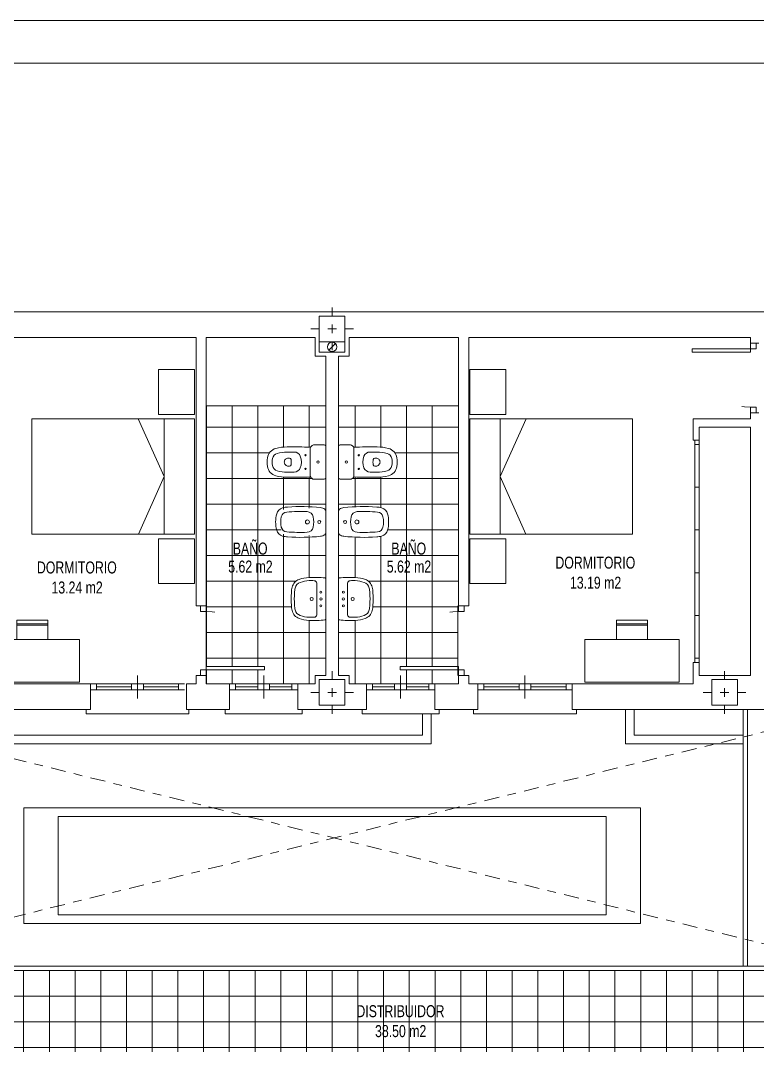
# Model space of a CAD drawing. Header units: millimetres. Extents: x 1426 to 1585, y -58 to 4.
# Drawn here: x 1501.61 to 1510.22, y -40.01 to -28.03 of the extents above; entities that cross this region are included whole.
import ezdxf
from ezdxf.enums import TextEntityAlignment as Align

# ---------------------------------------------------------------- set-up
doc = ezdxf.new("R2010")
doc.units = ezdxf.units.MM
doc.header["$LTSCALE"] = 0.35
doc.linetypes.add('DASHDOT', pattern=[1, 0.5, -0.25, 0, -0.25])
doc.linetypes.add('PUNTOS', pattern=[6.35, 0, -6.35])
for name, color, linetype, lineweight in [('BAJANTES', 9, 'Continuous', 0), ('BARRIDO_PUERTA', 251, 'PUNTOS', 0), ('CARPINTERIA', 4, 'Continuous', 0), ('ESCALERAS', 7, 'Continuous', 0), ('FORMATO', 7, 'Continuous', 0), ('GRAFISMOS', 8, 'DASHDOT', 0), ('MOBILIARIO', 7, 'Continuous', 0), ('MUEBLES', 7, 'Continuous', 0), ('MUROS', 1, 'Continuous', 0), ('PILARES', 7, 'Continuous', 0), ('SANITARIOS', 7, 'Continuous', 0), ('SOLERIA', 251, 'Continuous', 0), ('SUPERFICIES', 2, 'Continuous', 0), ('TEXTOS', 3, 'Continuous', 0), ('VISTO', 251, 'Continuous', 0)]:
    doc.layers.add(name, color=color, linetype=linetype, lineweight=lineweight)
doc.styles.add('SWIS721 Lt', font='swisscl.ttf')

# ---------------------------------------------------------------- blocks, each defined once
blk = doc.blocks.new('PILAR 30x30')
at = {"layer": 'GRAFISMOS', "ltscale": 0.5}
for p, q in [((0, 0.2499999999999858), (0, -0.2499999999999858)), ((0.2499999999999716, 0), (-0.25, 0))]:
    blk.add_line(p, q, dxfattribs=at)
at = {"layer": 'PILARES'}
blk.add_lwpolyline([(0.1499999999999773, -0.1500000000000021), (0.1499999999999773, 0.149999999999995), (-0.1500000000000057, 0.149999999999995), (-0.1500000000000057, -0.1500000000000021)], close=True, dxfattribs=at)
blk = doc.blocks.new('A$C70ED1BAF')
at = {"layer": 'MUEBLES'}
for p, q in [((6.757653636668692e-07, 2.504010243155619), (0.4203018946498105, 2.504010243155619)), ((6.757653636668692e-07, 1.978633719550032), (6.757653636668692e-07, 2.504010243155619)), ((0.4203018946498105, 2.504010243155619), (0.4203018946498105, 2.451472590795049)), ((0.4203018946498105, 2.031171371910602), (0.4203018946498105, 2.451472590795049)), ((0.05253832812593373, 1.978633719550032), (6.757653636668692e-07, 1.978633719550032)), ((0.05253832812593373, 1.926096067189462), (6.757653636668692e-07, 1.926096067189462)), ((6.757653636668692e-07, 0.5760960671894679), (6.757653636668692e-07, 1.926096067189462)), ((0.4203018946498105, 1.978633719550032), (0.05253832812593373, 1.978633719550032)), ((0.05253832812593373, 1.926096067189462), (1.900000675765341, 1.926096067189462)), ((0.3515605242454285, 1.251096067189465), (0.6507561629969132, 1.926096067189462)), ((0.3515605242454285, 1.926096067189462), (0.3515605242454285, 0.5760960671894679)), ((0.4203018946498105, 2.031171371910602), (0.4203018946498105, 1.978633719550032)), ((1.900000675765341, 1.926096067189462), (1.900000675765341, 0.5760960671894679)), ((0.6560701479028239, 0.5760960671894679), (0.3515605242454285, 1.251096067189465)), ((0.05253832812593373, 0.5760960671894679), (6.757653636668692e-07, 0.5760960671894679)), ((0.05253832812593373, 0.5253766928542234), (6.757653636668692e-07, 0.5253766928542234)), ((6.757653636668692e-07, 1.692486364390788e-07), (6.757653636668692e-07, 0.5253766928542234)), ((1.900000675765341, 0.5760960671894679), (0.05253832812593373, 0.5760960671894679)), ((0.05253832812593373, 0.5253766928542234), (0.4203018946498105, 0.5253766928542234)), ((0.4203018946498105, 0.5253766928542234), (0.4203018946498105, 0.4728390404936533)), ((0.4203018946498105, 0.0525378216092065), (0.4203018946498105, 0.4728390404936533)), ((0.4203018946498105, 1.692486364390788e-07), (6.757653636668692e-07, 1.692486364390788e-07)), ((0.4203018946498105, 0.0525378216092065), (0.4203018946498105, 1.692486364390788e-07))]:
    blk.add_line(p, q, dxfattribs=at)
blk = doc.blocks.new('S BIDE1')
at = {"layer": 'SANITARIOS'}
blk.add_line((-0.125, 0), (0.125, 0), dxfattribs=at)
for centre, radius in [((0, -0.07600000000002183), 0.01749999999999989), ((0, -0.2139999999999986), 0.023)]:
    blk.add_circle(centre, radius, dxfattribs=at)
for centre, radius, start, end in [((2.062090740740814, -0.2925000000000182), 2.242090740740759, 174.0757185059833, 183.911726698226), ((-0.06855944709366213, -0.07140608636109391), 0.1, 143.7352265490378, 174.0757185059833), ((-0.125, -0.03000000000000114), 0.03, 90, 143.7358569639486), ((0.125, -0.03000000000000114), 0.03, 36.26414303605139, 90), ((0.06855944709377582, -0.07140608636109391), 0.1, 5.92428149401661, 36.26477345096219), ((-2.0620907407407, -0.2925000000000164), 2.242090740740759, 356.0882733017739, 5.92428149401661), ((2.062090740740814, -0.2925000000000182), 2.184090740740759, 178.0218854667644, 184.2815399400637), ((-0.04574316075377283, -0.2196989259121835), 0.075, 101.7301725857586, 178.0218854667645), ((0, -0.4400000000000261), 0.3, 78.26982741424062, 101.7301725857586), ((0.04574316075388651, -0.2196989259121835), 0.075, 1.978114533235497, 78.26982741424062), ((-2.0620907407407, -0.2925000000000164), 2.184090740740759, 355.7184600599363, 1.978114533235599), ((0.1045710096436778, -0.4263528194175308), 0.28, 183.911726698226, 195.9492201298656), ((-0.04610007817075257, -0.4503326048148608), 0.07, 184.2815399400631, 258.4375950424045), ((0.04610007817086625, -0.4503326048148608), 0.07, 281.5624049575956, 355.7184600599368), ((-0.1045710096435641, -0.4263528194175308), 0.28, 344.0507798701342, 356.0882733017739), ((-0.0684999999999718, -0.475814174240611), 0.1, 195.9492201298656, 254.7244428137588), ((0, -0.2250000000000227), 0.36, 254.7244428137588, 285.2755571862412), ((0, -0.2250000000000227), 0.3, 258.4375950424045, 281.5624049575956), ((0.06850000000008549, -0.475814174240611), 0.1, 285.2755571862412, 344.0507798701342)]:
    blk.add_arc(centre, radius, start, end, dxfattribs=at)
blk = doc.blocks.new('S LAVABO1')
at = {"layer": 'SANITARIOS'}
for p, q in [((0.2960817150196817, 0), (-0.2960817150196817, 0)), ((-0.2065305105095376, -0.1299999999999955), (0.206530511432959, -0.1299999999999955))]:
    blk.add_line(p, q, dxfattribs=at)
for centre, radius in [((-0.1000000000000227, -0.07000000000005002), 0.015), ((0, -0.07000000000005002), 0.0175), ((0.1000000000000227, -0.07000000000005002), 0.015), ((0, -0.2050000000000409), 0.023)]:
    blk.add_circle(centre, radius, dxfattribs=at)
for centre, radius, start, end in [((-0.2960817150196817, -0.009999999999990905), 0.01, 90, 173.6261614113595), ((0.2960817150196817, -0.009999999999990905), 0.01, 6.373838588640401, 90), ((1.184708166736641, -0.1754125934993453), 1.5, 173.6261614113596, 182.6930360595679), ((-0.2269999999999754, -0.1710000000000491), 0.04, 95.59371676879408, 179.6994568863144), ((-0.2065305105095376, -0.3799999999999955), 0.25, 90.00000021162609, 95.59371676879408), ((0.2065305105095376, -0.3799999999999955), 0.25, 84.4062832312059, 89.99999978837394), ((0.2269999999999754, -0.1710000000000491), 0.04, 0.3005431136856259, 84.4062832312059), ((-1.184708166736641, -0.1754125934993453), 1.5, 357.3069639404321, 6.3738385886403), ((0.18581257366111, -0.2223976351006058), 0.5, 182.6930360595679, 199.340620271271), ((1.186135394913322, -0.2209411878851597), 1.454, 178.0233761962638, 180.8979986071595), ((0.18581257366111, -0.2223976351006058), 0.454, 182.6930360595679, 199.340620271271), ((-0.18581257366111, -0.2223976351006058), 0.454, 340.659379728729, 357.3069639404321), ((-1.186135394913322, -0.2209411878851597), 1.454, 359.1020013928405, 1.97662380373624), ((-0.18581257366111, -0.2223976351006058), 0.5, 340.659379728729, 357.3069639404321), ((-0.1349999999999909, -0.3350000000000364), 0.16, 199.34062003409, 257.4428701847792), ((-0.1349999999999909, -0.3350000000000364), 0.114, 199.34062003409, 257.4428701847792), ((-0.06107958876236808, -0.003132898885041868), 0.454, 257.4428701847792, 266.4982176842357), ((0.06107958876236808, -0.003132898885041868), 0.454, 273.5017823157644, 282.5571298152208), ((0.1349999999999909, -0.3350000000000364), 0.114, 282.5571298152208, 340.6593799659099), ((0.1349999999999909, -0.3350000000000364), 0.16, 282.5571298152208, 340.6593799659099), ((-0.06107958876236808, -0.003132898885041868), 0.5, 257.4428701847792, 266.4982176842357), ((0, 0.9950000000000045), 1.5, 266.4982176842357, 273.5017823157644), ((0, 0.9950000000000045), 1.454, 266.4982176842357, 273.5017823157644), ((0.06107958876236808, -0.003132898885041868), 0.5, 273.5017823157644, 282.5571298152208)]:
    blk.add_arc(centre, radius, start, end, dxfattribs=at)
blk = doc.blocks.new('S INODORO1')
at = {"layer": 'SANITARIOS'}
for p, q in [((0.1882334308126161, 0), (-0.1882334308126303, 0)), ((-0.1999999999999886, -0.01822664579822231), (-0.1999999999999886, -0.1409999999999627)), ((0.1999999999999886, -0.01822664579822231), (0.1999999999999886, -0.1409999999999627)), ((-0.1918808964199457, -0.156575817573966), (-0.1880054885781419, -0.1619811544979335)), ((-0.163999997858383, -0.17999999999995), (0.1639999999999873, -0.17999999999995)), ((0.1918808985615499, -0.156575817573966), (0.1880054907197461, -0.1619811544979335)), ((-0.04699999999999704, -0.4369999973025642), (-0.04699999999999704, -0.4242945784064887)), ((0.04699999999999704, -0.4369999973025642), (0.04699999999999704, -0.4242945784064887))]:
    blk.add_line(p, q, dxfattribs=at)
blk.add_lwpolyline([(0.1177193807845924, -0.3673107612016917, 0.3145851973718788), (0.0683515056235251, -0.2970423673297677)], format="xyb", dxfattribs=at)
for centre, radius in [((0, -0.09000000000003183), 0.0135), ((0, -0.09000000000003183), 0.0135), ((-0.0800000000000125, -0.23599999999999), 0.0075), ((0.0800000000000125, -0.23599999999999), 0.0075)]:
    blk.add_circle(centre, radius, dxfattribs=at)
for centre, radius, start, end in [((0.1800000000000068, -0.01822664579822231), 0.02, 0, 65.69011829601511), ((-0.1800000000000068, -0.01822664579822231), 0.02, 114.3098817039974, 180), ((-0.1810000000000116, -0.1409999999999627), 0.019, 180, 235.0627641955378), ((-0.1639999999999873, -0.1549999999999727), 0.025, 196.2152195323952, 246.6223783547732), ((5.322258117191922, -0.382957534321692), 5.5, 177.8638331676418, 180.7094562231261), ((-0.163999997858383, -0.1549999999999727), 0.025, 246.6223783547732, 270.000004908241), ((0.1639999999999873, -0.1549999999999727), 0.025, 269.999995091759, 293.3776216452268), ((0.1640000021415915, -0.1549999999999727), 0.025, 293.3776216452268, 343.7847804676048), ((-5.322258117191922, -0.3829575343216884), 5.5, 359.2905437768738, 2.136166832358183), ((0.1810000021416158, -0.1409999999999627), 0.019, 304.9372358044623, 0), ((-0.04271969101469608, -0.3675264795811017), 0.075, 109.9839884045838, 179.8352030700626), ((0, -0.4850000000000136), 0.2, 70.01601159542828, 109.9839884045838), ((0.3726375855731305, -0.4442485856892517), 0.55, 180.7094562231261, 194.5394939202496), ((5.322258117191922, -0.382957534321692), 5.44, 179.8352030700626, 180.7094562231265), ((0.3726375855731305, -0.4442485856892517), 0.49, 180.7094562231265, 194.5394939202496), ((-0.02700000000001523, -0.4242945784064887), 0.02, 99.71514937207024, 180), ((0, -0.4370000000000118), 0.047, 179.999996711712, 270), ((0, -0.5819999999999936), 0.18, 80.2848506279215, 99.71514937207024), ((0, -0.4370000000000118), 0.047, 270, 3.288288058078042e-06), ((0.02700000000001523, -0.4242945784064887), 0.02, 1.017777498068325e-13, 80.28485062792974), ((-0.3726375855731305, -0.4442485856892517), 0.49, 345.4605060797502, 359.2905437768735), ((-5.322258117191922, -0.3829575343216884), 5.44, 359.2905437768735, 0.1647969299373794), ((-0.3726375855731305, -0.4442485856892517), 0.55, 345.4605021030711, 359.2905437768738), ((-0.03003993384598402, -0.5486842853060807), 0.134, 194.5394815747347, 261.1838169393084), ((-0.03003993384598402, -0.5486842853060807), 0.074, 194.5394815747347, 261.1838169393084), ((0.03003993384598402, -0.5486842853060807), 0.074, 278.8161830606915, 345.4605184252652), ((0.03003993384598402, -0.5486842853060807), 0.134, 278.8161830606915, 345.4605021030711), ((0, -0.3550000000000182), 0.33, 261.1838164021437, 278.816183965098), ((0, -0.3550000000000182), 0.27, 261.1838164021437, 278.8161839650988)]:
    blk.add_arc(centre, radius, start, end, dxfattribs=at)
blk = doc.blocks.new('mes')
at = {"layer": 'MUEBLES'}
for p, q in [((-0.1800000000000637, 0.5200000000000387), (-0.1800000000000637, 0.7460000000001514)), ((-0.1800000000000637, 0.7460000000001514), (0.1800000000000637, 0.7460000000001514)), ((0.1800000000000637, 0.7460000000001514), (0.1800000000000637, 0.5200000000000387)), ((-0.1800000000000637, 0.6880000000001587), (-0.1800000000000637, 0.7019999999998277)), ((-0.1800000000000637, 0.7019999999998277), (0.1800000000000637, 0.7019999999998277)), ((0.1800000000000637, 0.6880000000001587), (-0.1800000000000637, 0.6880000000001587)), ((-0.5500000000000114, 0.5199999999999818), (0.5500000000000114, 0.5199999999999818)), ((-0.5500000000000114, 0.01999999999998181), (-0.5500000000000114, 0.5199999999999818)), ((0.5500000000000114, 0.5199999999999818), (0.5500000000000114, 0.01999999999998181)), ((0.5500000000000114, 0.01999999999998181), (-0.5500000000000114, 0.01999999999998181)), ((-0.5500000000000114, 0.01999999999998181), (0.5500000000000114, 0.01999999999998181))]:
    blk.add_line(p, q, dxfattribs=at)
blk = doc.blocks.new('bajante')
at = {"layer": 'BAJANTES'}
blk.add_line((-0.03889087296533944, -0.03889087296518312), (0.03889087296511207, 0.03889087296535365), dxfattribs=at)
blk.add_circle((0, 0), 0.055, dxfattribs=at)
blk = doc.blocks.new('C P072')
at = {"layer": 'BARRIDO_PUERTA'}
blk.add_arc((0.06790447680714351, -0.0008679941265654634), 0.722096044878664, 0.06887229536583446, 86.65797362140653, dxfattribs=at)
at = {"layer": 'CARPINTERIA'}
for p, q in [((0.07000000000016371, 0.7200000000002547), (0.1100000000005821, 0.7200000000002547)), ((0.07000000000016371, 0), (0.07000000000016371, 0.7200000000002547)), ((0.1100000000005821, 0.7200000000002547), (0.1100000000005821, 0)), ((0, 0), (0.07000000000016371, 0)), ((0.1100000000005821, 0), (0.07000000000016371, 0)), ((0.07000000000016371, 0), (0.07000000000016371, -0.07000000000016371)), ((0.7900000000004184, 0), (0.7900000000004184, -0.07000000000016371)), ((0.8600000000005821, -9.094947017729282e-13), (0.7900000000004184, 0)), ((0.07000000000016371, -0.07000000000016371), (0, -0.07000000000016371)), ((0.7900000000004184, -0.07000000000016371), (0.8600000000005821, -0.07000000000061846))]:
    blk.add_line(p, q, dxfattribs=at)
blk = doc.blocks.new('ARMARIO 5H')
at = {"layer": 'CARPINTERIA'}
for p, q in [((0, 0.04999999999999716), (2.599999999999909, 0.04999999999999716)), ((0, 0), (2.599999999999909, 0)), ((0.04999999999995453, 0.04999999999999716), (0.04999999999995453, 0)), ((0.5499999999999545, 0.04999999999999716), (0.5499999999999545, 0)), ((1.049999999999955, 0.04999999999999716), (1.049999999999955, 0)), ((1.549999999999955, 0.04999999999999716), (1.549999999999955, 0)), ((2.049999999999955, 0.04999999999999716), (2.049999999999955, 0)), ((2.549999999999955, 0.04999999999999716), (2.549999999999955, 0))]:
    blk.add_line(p, q, dxfattribs=at)
blk = doc.blocks.new('C VA080')
at = {"layer": 'CARPINTERIA'}
for p, q in [((0.4000000000005457, 0), (0, 0)), ((0.07000000000061846, 0), (0.07000000000061846, -0.07000000000016371)), ((0.3300000000008367, 0), (0.3300000000008367, -0.07000000000016371)), ((0.4000000000000909, -0.1700000000000728), (0.4000000000000909, 0.09999999999854481)), ((0.8000000000001819, 4.547473508864641e-13), (0.4000000000000909, 0)), ((0.4700000000007094, 0), (0.4700000000007094, -0.07000000000016371)), ((0.7300000000004729, 4.547473508864641e-13), (0.7300000000004729, -0.06999999999970896)), ((0.4000000000005457, -0.07000000000016371), (0, -0.07000000000016371)), ((0.3300000000008367, -0.03500000000030923), (0.07000000000061846, -0.03500000000030923)), ((0.8000000000001819, -0.06999999999970896), (0.4000000000000909, -0.07000000000016371)), ((0.7300000000004729, -0.03499999999985448), (0.4700000000007094, -0.03500000000030923)), ((-0.0499999999992724, -0.3500000000003638), (-0.0499999999992724, -0.3000000000001819)), ((0.8500000000003638, -0.3499999999999091), (-0.0499999999992724, -0.3500000000003638)), ((0.8500000000003638, -0.2999999999997272), (0.8500000000003638, -0.3499999999999091))]:
    blk.add_line(p, q, dxfattribs=at)
blk = doc.blocks.new('A$C26967853')
at = {"layer": 'CARPINTERIA'}
for p, q in [((1.200000179804874, 0.4499997227594577), (1.798055109247798e-07, 0.4499997227599408)), ((1.798055109247798e-07, 0.4499997227599408), (1.798055109247798e-07, 0.3999997227597589)), ((1.200000179804874, 0.3999997227592758), (1.200000179804874, 0.4499997227594577)), ((0.6000001798051926, 0.2699997227596356), (0.6000001798051926, -2.772389819938326e-07)), ((0.6000001798056473, 0.1699997227597265), (0.05000017980478333, 0.1699997227597407)), ((0.1200001798054018, 0.09999972275957703), (0.1200001798054018, 0.1699997227597407)), ((0.5300001798059384, 0.134999722759872), (0.1200001798054018, 0.1349997227598863)), ((0.5300001798059384, 0.09999972275956281), (0.5300001798059384, 0.1699997227597265)), ((1.150000179804692, 0.1699997227592576), (0.6000001798051926, 0.1699997227597265)), ((0.6700001798058111, 0.09999972275956281), (0.6700001798058111, 0.1699997227597265)), ((1.0795937310304, 0.1349997227594031), (0.6700001798058111, 0.134999722759872)), ((1.0795937310304, 0.09999972275909386), (1.0795937310304, 0.1699997227592576)), ((0.6000001798056473, 0.09999972275956281), (0.05000017980478333, 0.09999972275957703)), ((1.150000179804692, 0.09999972275909386), (0.6000001798051926, 0.09999972275956281))]:
    blk.add_line(p, q, dxfattribs=at)

msp = doc.modelspace()

# ---------------------------------------------------------------- hatches: boundary and pattern name
at = {"layer": 'SOLERIA'}
h = msp.add_hatch(dxfattribs=at)
h.set_pattern_fill('ANSI37', color=256, scale=2.4, angle=45, style=0)
h.set_pattern_definition([(90, (1503.781627158006, -35.78549588361903), (-0.3, 5.551115123125783e-17), []), (180, (1503.781627158006, -35.78549588361903), (-5.551115123125783e-17, -0.3), [])])
edge = h.paths.add_edge_path()
edge.add_line((1503.781627158006, -35.61930017292537), (1503.781627158006, -35.78549588361901))
edge.add_line((1503.781627158006, -35.78549588361903), (1505.051627080654, -35.78549588361643))
edge.add_line((1505.051627080654, -35.78549588361643), (1505.051627080654, -35.68549588361937))
edge.add_line((1505.051627080654, -35.68549588361936), (1505.176627235355, -35.68549588361937))
edge.add_line((1505.176627235355, -35.68549588361936), (1505.176627235355, -35.02910957733278))
edge.add_arc((1505.168627235355, -35.02910957733278), 0.008000000000000115, -83.62616141135248, 0, ccw=False)
edge.add_arc((1505.036297160555, -33.84447767192771), 1.200000000000017, 267.30696394042724, 276.37383858864746, ccw=False)
edge.add_arc((1504.998709127274, -34.64359414638813), 0.4000000000000057, 250.6593797287363, 267.30696394042724, ccw=False)
edge.add_arc((1504.908627235355, -34.90024420531703), 0.1280000000000018, 192.5571298152222, 250.6593799659027, ccw=False)
edge.add_arc((1505.174120916246, -34.84110787632694), 0.4000000000000057, 183.5017823157641, 192.5571298152222, ccw=False)
edge.add_arc((1505.972627235355, -34.79224420531703), 1.200000000000017, 176.4982176842359, 183.5017823157641, ccw=False)
edge.add_arc((1505.174120916246, -34.74338053430714), 0.4000000000000057, 167.4428701847778, 176.4982176842359, ccw=False)
edge.add_arc((1504.908627235355, -34.68424420531704), 0.1280000000000018, 109.3406200340973, 167.4428701847778, ccw=False)
edge.add_arc((1504.998709127274, -34.94089426424592), 0.4000000000000057, 92.69303605957282, 109.3406202712637, ccw=False)
edge.add_arc((1505.036297160555, -35.74001073870637), 1.200000000000017, 83.62616141135248, 92.69303605957282, ccw=False)
edge.add_arc((1505.168627235355, -34.55537883330128), 0.008000000000000115, 0, 83.62616141135248, ccw=False)
edge.add_line((1505.176627235355, -34.55537883330128), (1505.176627235355, -34.01724420531705))
edge.add_arc((1505.146627235355, -34.01724420531705), 0.03, -53.73585696395139, 0, ccw=False)
edge.add_arc((1505.105221148993, -33.96080365241082), 0.1, 275.92428149401394, 306.264773450959, ccw=False)
edge.add_arc((1504.884127235355, -31.83015346457635), 2.242090740740759, 266.08827330177803, 275.92428149401394, ccw=False)
edge.add_arc((1504.750274415937, -33.78767319567348), 0.28, 254.0507798701359, 266.08827330177803, ccw=False)
edge.add_arc((1504.700813061114, -33.96074420531713), 0.1, 195.2755571862416, 254.0507798701359, ccw=False)
edge.add_arc((1504.951627235354, -33.89224420531705), 0.36, 164.7244428137584, 195.2755571862416, ccw=False)
edge.add_arc((1504.700813061114, -33.82374420531708), 0.1, 105.94922012986399, 164.7244428137584, ccw=False)
edge.add_arc((1504.750274415937, -33.99681521496073), 0.28, 93.91172669822203, 105.94922012986399, ccw=False)
edge.add_arc((1504.884127235355, -35.95433494605786), 2.242090740740759, 84.07571850598612, 93.91172669822203, ccw=False)
edge.add_arc((1505.105221148993, -33.82368475822339), 0.1, 53.73522654904099, 84.07571850598612, ccw=False)
edge.add_arc((1505.146627235355, -33.76724420531705), 0.03, 0, 53.73585696395139, ccw=False)
edge.add_line((1505.176627235355, -33.76724420531705), (1505.176627235355, -33.38047763613007))
edge.add_arc((1505.158400589557, -33.37224420531707), 0.02, 270, 335.690118296013, ccw=False)
edge.add_line((1505.158400589557, -33.39224420531705), (1505.035627235355, -33.39224420531705))
edge.add_arc((1505.035627235355, -33.37324420745868), 0.019, 214.9372358044652, 270, ccw=False)
edge.add_line((1505.020051417781, -33.38412510387861), (1505.014646080857, -33.38024969603681))
edge.add_arc((1505.021627235355, -33.35624420745865), 0.025, 203.3776216452286, 253.7847804676041, ccw=False)
edge.add_arc((1504.793669701033, -27.86998608812514), 5.5, 269.2905437768699, 272.1361668323532, ccw=False)
edge.add_arc((1504.732378649665, -32.81960661974393), 0.55, 255.4605021030688, 269.2905437768699, ccw=False)
edge.add_arc((1504.627942950049, -33.22228413916304), 0.134, 188.8161830606914, 255.4605021030688, ccw=False)
edge.add_arc((1504.821627235355, -33.19224420531706), 0.33, 171.183816402143, 188.8161839650977, ccw=False)
edge.add_arc((1504.627942950049, -33.16220427147108), 0.134, 104.53948157473411, 171.1838169393086, ccw=False)
edge.add_arc((1504.732378649666, -33.56488179089019), 0.55, 90.70945622313008, 104.5394939202485, ccw=False)
edge.add_arc((1504.793669701033, -38.51450232250898), 5.5, 87.86383316764682, 90.70945622313008, ccw=False)
edge.add_arc((1505.021627235355, -33.02824420531707), 0.025, 106.21521953239599, 156.6223783547714, ccw=False)
edge.add_line((1505.014646080857, -33.00423871673892), (1505.020051417781, -33.00036330889711))
edge.add_arc((1505.035627235355, -33.01124420531705), 0.019, 90, 145.0627641955349, ccw=False)
edge.add_line((1505.035627235355, -32.99224420531707), (1505.158400589557, -32.99224420531707))
edge.add_arc((1505.158400589557, -33.01224420531705), 0.02, 24.309881703997405, 90, ccw=False)
edge.add_line((1505.176627235355, -33.00401077450403), (1505.176627235355, -32.53400093513476))
edge.add_line((1505.176627235355, -32.53400093513476), (1503.781627158005, -32.53400093513753))
edge.add_line((1503.781627158005, -32.53400093513753), (1503.781627158006, -35.58147405252925))
edge.add_line((1503.781627158005, -35.58147405252925), (1504.462497325129, -35.58147405252925))
edge.add_line((1504.462497325129, -35.58147405252925), (1504.462497325129, -35.6193001729254))
edge.add_line((1504.462497325129, -35.6193001729254), (1503.781627158005, -35.6193001729254))
h = msp.add_hatch(dxfattribs=at)
h.set_pattern_fill('ANSI37', color=256, scale=2.4, angle=45, style=0)
h.set_pattern_definition([(90, (1506.721627003305, -35.78549588361903), (0.2999999999999999, 5.551115123125783e-17), []), (7.016477563892661e-15, (1506.721627003305, -35.78549588361903), (5.551115123125781e-17, -0.3), [])])
edge = h.paths.add_edge_path()
edge.add_line((1506.721627003305, -35.61930017292537), (1506.721627003305, -35.78549588361901))
edge.add_line((1506.721627003305, -35.78549588361903), (1505.451627080656, -35.78549588361643))
edge.add_line((1505.451627080656, -35.78549588361643), (1505.451627080657, -35.68549588361937))
edge.add_line((1505.451627080657, -35.68549588361936), (1505.326626925956, -35.68549588361937))
edge.add_line((1505.326626925956, -35.68549588361936), (1505.326626925956, -35.02910957733278))
edge.add_arc((1505.334626925956, -35.02910957733278), 0.008000000000000113, 540, 623.6261614113527)
edge.add_arc((1505.466957000756, -33.84447767192771), 1.200000000000017, 263.6261614113525, 272.6930360595728)
edge.add_arc((1505.504545034037, -34.64359414638813), 0.4000000000000056, 272.6930360595728, 289.3406202712637)
edge.add_arc((1505.594626925956, -34.90024420531703), 0.1280000000000018, 289.3406200340972, 347.4428701847778)
edge.add_arc((1505.329133245064, -34.84110787632694), 0.4000000000000056, 347.4428701847778, 356.4982176842359)
edge.add_arc((1504.530626925956, -34.79224420531703), 1.200000000000017, 356.4982176842359, 363.5017823157642)
edge.add_arc((1505.329133245064, -34.74338053430714), 0.4000000000000056, 363.5017823157642, 372.5571298152223)
edge.add_arc((1505.594626925956, -34.68424420531704), 0.1280000000000018, 372.5571298152223, 430.6593799659028)
edge.add_arc((1505.504545034037, -34.94089426424592), 0.4000000000000056, 430.6593797287363, 447.3069639404273)
edge.add_arc((1505.466957000756, -35.74001073870637), 1.200000000000017, 447.3069639404273, 456.3738385886475)
edge.add_arc((1505.334626925956, -34.55537883330128), 0.008000000000000113, 456.3738385886475, 540)
edge.add_line((1505.326626925956, -34.55537883330128), (1505.326626925956, -34.01724420531705))
edge.add_arc((1505.356626925956, -34.01724420531705), 0.02999999999999999, 540, 593.7358569639515)
edge.add_arc((1505.398033012317, -33.96080365241082), 0.09999999999999998, 233.735226549041, 264.0757185059861)
edge.add_arc((1505.619126925956, -31.83015346457635), 2.242090740740759, 264.0757185059861, 273.9117266982219)
edge.add_arc((1505.752979745374, -33.78767319567348), 0.28, 273.9117266982219, 285.9492201298642)
edge.add_arc((1505.802441100197, -33.96074420531713), 0.09999999999999998, 285.9492201298642, 344.7244428137584)
edge.add_arc((1505.551626925956, -33.89224420531705), 0.3599999999999999, 344.7244428137584, 375.2755571862417)
edge.add_arc((1505.802441100197, -33.82374420531708), 0.09999999999999998, 375.2755571862417, 434.050779870136)
edge.add_arc((1505.752979745374, -33.99681521496073), 0.28, 434.050779870136, 446.0882733017781)
edge.add_arc((1505.619126925956, -35.95433494605786), 2.242090740740759, 446.0882733017781, 455.9242814940139)
edge.add_arc((1505.398033012317, -33.82368475822339), 0.09999999999999998, 455.9242814940139, 486.264773450959)
edge.add_arc((1505.356626925956, -33.76724420531705), 0.02999999999999999, 486.2641430360486, 540)
edge.add_line((1505.326626925956, -33.76724420531705), (1505.326626925956, -33.38047763613007))
edge.add_arc((1505.344853571754, -33.37224420531707), 0.02, 204.309881703987, 270)
edge.add_line((1505.344853571754, -33.39224420531705), (1505.467626925956, -33.39224420531705))
edge.add_arc((1505.467626925956, -33.37324420745868), 0.019, 270, 325.0627641955348)
edge.add_line((1505.48320274353, -33.38412510387861), (1505.488608080454, -33.38024969603681))
edge.add_arc((1505.481626925956, -33.35624420745865), 0.02499999999999999, 286.215219532396, 336.6223783547713)
edge.add_arc((1505.709584460277, -27.86998608812514), 5.499999999999999, 267.8638331676468, 270.7094562231301)
edge.add_arc((1505.770875511645, -32.81960661974393), 0.5499999999999999, 270.7094562231301, 284.5394978969312)
edge.add_arc((1505.875311211262, -33.22228413916304), 0.134, 284.5394978969312, 351.1838169393085)
edge.add_arc((1505.681626925956, -33.19224420531706), 0.33, 351.1838160349022, 368.816183597857)
edge.add_arc((1505.875311211262, -33.16220427147108), 0.134, 368.8161830606914, 435.4605184252659)
edge.add_arc((1505.770875511645, -33.56488179089019), 0.5499999999999999, 435.4605060797516, 449.29054377687)
edge.add_arc((1505.709584460278, -38.51450232250898), 5.499999999999999, 449.29054377687, 452.1361668323532)
edge.add_arc((1505.481626925956, -33.02824420531707), 0.02499999999999999, 383.3776216452286, 433.784780467604)
edge.add_line((1505.488608080454, -33.00423871673892), (1505.48320274353, -33.00036330889711))
edge.add_arc((1505.467626925956, -33.01124420531705), 0.019, 394.9372358044652, 450)
edge.add_line((1505.467626925956, -32.99224420531707), (1505.344853571754, -32.99224420531707))
edge.add_arc((1505.344853571754, -33.01224420531705), 0.02, 450, 515.6901182960025)
edge.add_line((1505.326626925956, -33.00401077450403), (1505.326626925956, -32.53400093513476))
edge.add_line((1505.326626925956, -32.53400093513476), (1506.721627003306, -32.53400093513753))
edge.add_line((1506.721627003306, -32.53400093513753), (1506.721627003305, -35.58147405252925))
edge.add_line((1506.721627003305, -35.58147405252925), (1506.040756836182, -35.58147405252925))
edge.add_line((1506.040756836182, -35.58147405252925), (1506.040756836182, -35.6193001729254))
edge.add_line((1506.040756836182, -35.6193001729254), (1506.721627003305, -35.6193001729254))
h = msp.add_hatch(dxfattribs=at)
h.set_pattern_fill('ANSI37', color=256, scale=2.403, angle=45, style=0)
h.set_pattern_definition([(90, (1505.251627158006, -39.73548816322316), (-0.300375, 5.551115123125783e-17), []), (180, (1505.251627158006, -39.73548816322316), (-5.551115123125783e-17, -0.300375), [])])
h.paths.add_polyline_path([(1490.303187870864, -39.13549588361904), (1496.951204753269, -39.1354958836185), (1496.951204753269, -37.94551151334705), (1499.151204766196, -37.94551148324029), (1499.151204766196, -39.13549588027013), (1511.402049485929, -39.13549588361851), (1511.402049486787, -39.04549574618766), (1513.552049414036, -39.04549587481575), (1513.552049405238, -39.13549588361875), (1520.200066445148, -39.13549588361909), (1520.200066445148, -40.33548044282728), (1517.582043143207, -40.33548044283207), (1517.582043143207, -40.28548044283189), (1516.382043143207, -40.28548044283237), (1516.382043143207, -40.33548044282717), (1515.87122256936, -40.33548044283256), (1515.87122256936, -40.28548044283237), (1514.67122256936, -40.28548044283189), (1514.67122256936, -40.33548044283207), (1510.525824208757, -40.33548156755221), (1510.525824208757, -40.28548156755203), (1509.325824208757, -40.28548156755155), (1509.325824208757, -40.33548156755173), (1506.707037367578, -40.33548044283207), (1506.707037367578, -40.28548044283189), (1505.507037367579, -40.28548044283237), (1505.507037367579, -40.33548044282717), (1504.996216793731, -40.33548044282724), (1504.996216793731, -40.28548044283237), (1503.796216793732, -40.28548044283189), (1503.796216793732, -40.33548044283207), (1501.177429952552, -40.33548044282664), (1501.177429952552, -40.28548156755155), (1499.977429952553, -40.28548156755203), (1499.977429952553, -40.33548044282724), (1495.832025327116, -40.33548044283207), (1495.832025327116, -40.28548044283189), (1494.632025327117, -40.28548044283237), (1494.632025327117, -40.33548044282717), (1494.121204753269, -40.33548044283256), (1494.121204753269, -40.28548044283237), (1492.92120475327, -40.28548044283189), (1492.92120475327, -40.33548044283207), (1490.303187870864, -40.33548044282731)])

# ---------------------------------------------------------------- linework, layer by layer
at = {"layer": 'ESCALERAS', "lineweight": 0}
for p, q in [((1505.401627080656, -31.78549588361914), (1505.101627080655, -31.78549588361924)), ((1505.101627080655, -31.78549588361923), (1505.101627080655, -31.9054958836177)), ((1505.401627080655, -31.7854958836191), (1505.401627080655, -31.90549588361807)), ((1505.401627080655, -31.90549588361805), (1505.101627080655, -31.9054958836177))]:
    msp.add_line(p, q, dxfattribs=at)
at = {"layer": 'ESCALERAS'}
for p, q in [((1499.151204766196, -39.13549588027013), (1505.251627080656, -39.13549588361864)), ((1499.201204766195, -39.08549588027007), (1505.251627080656, -39.08549588361863)), ((1511.352049502811, -39.08549588361848), (1505.251627080656, -39.08549588361863)), ((1511.402049485929, -39.13549588361851), (1505.251627080656, -39.13549588361864))]:
    msp.add_line(p, q, dxfattribs=at)
at = {"layer": 'FORMATO'}
msp.add_lwpolyline([(1531.448353036657, -28.02988439646706), (1531.448353036657, -57.72988439646665), (1478.948353036657, -57.72988439646625), (1478.948353036657, -28.02988439646666)], close=True, dxfattribs=at)
at = {"layer": 'FORMATO', "color": 1}
msp.add_lwpolyline([(1530.948353036657, -28.52988439646708), (1530.948353036657, -57.22988439646667), (1479.448353036657, -57.22988439646625), (1479.448353036657, -28.52988439646666)], close=True, dxfattribs=at)
at = {"layer": 'GRAFISMOS'}
for p, q in [((1499.201204646482, -36.08549588361853), (1511.352049502811, -39.08549588361848)), ((1511.352049502811, -36.08549588361895), (1499.201204766195, -39.08549588027007))]:
    msp.add_line(p, q, dxfattribs=at)
at = {"layer": 'MUROS'}
for p, q in [((1488.532420957347, -31.43549588361937), (1521.973915429429, -31.43549588361946)), ((1505.176627235356, -35.68549588361937), (1505.176627235356, -31.95549588361774)), ((1505.326627080655, -35.68549588361937), (1505.326627080656, -31.95549588361808)), ((1510.137512581431, -32.6854958836176), (1509.467512581432, -32.68549588361771)), ((1510.137512581431, -32.78549588362304), (1509.537512581431, -32.78549588362343)), ((1509.537512581431, -32.93549588362126), (1509.467512581431, -32.93549588362126)), ((1509.537512581431, -35.53549588362117), (1509.46751258143, -35.53549588362117)), ((1509.537512581431, -35.53549588362117), (1509.537512581431, -35.6854958836194)), ((1509.537512581431, -35.6854958836194), (1510.137512581431, -35.68549588361939)), ((1501.035741734581, -35.78549588361926), (1502.428471105104, -35.78549588362245)), ((1502.428471105104, -35.78549588362245), (1502.428471105104, -36.08549588364297)), ((1503.548684446293, -35.78549588361899), (1503.548684446293, -36.0854958836366)), ((1503.548684446293, -35.78549588361899), (1503.661627158006, -35.78549588361901)), ((1504.051627080655, -35.78549588361906), (1504.051627080655, -36.08549588363163)), ((1504.851627080655, -35.78549588361901), (1504.851627080655, -36.08549588363159)), ((1505.651627080655, -35.78549588361863), (1505.651627080655, -36.0854958836312)), ((1506.451627080655, -35.78549588361859), (1506.451627080655, -36.08549588363116)), ((1506.954569715017, -35.78549588361899), (1506.846627080657, -35.78549588361901)), ((1506.954569715017, -35.78549588361899), (1506.954569715017, -36.0854958836366)), ((1508.054569715017, -35.78549588361947), (1508.054569715017, -36.08549588363989)), ((1509.467512581431, -35.7854958836194), (1508.054569715017, -35.78549588361947)), ((1500.2512046497, -36.0854958836446), (1502.428471105104, -36.08549588364297)), ((1503.548684446293, -36.08549588363659), (1504.051627080655, -36.08549588363571)), ((1504.851627080655, -36.08549588363378), (1505.651627080655, -36.08549588363122)), ((1506.451627080655, -36.08549588362927), (1506.954569715017, -36.08549588362833)), ((1508.054569715017, -36.08549588362578), (1510.98663569263, -36.08549588361853))]:
    msp.add_line(p, q, dxfattribs=at)
at = {"layer": 'MUROS', "lineweight": 0}
for p, q in [((1500.452437519586, -31.73549588361852), (1503.661627158007, -31.73549588361755)), ((1503.661627158006, -31.73549588361856), (1503.661627158006, -34.87223429510878)), ((1503.781627158005, -31.73549588361826), (1503.781627158007, -34.87223429510878)), ((1503.781627158006, -31.73549588361949), (1505.051627080655, -31.73549588361949)), ((1505.051627080655, -31.95549588361749), (1505.051627080655, -31.73549588361949)), ((1505.451627080655, -31.73549588361949), (1506.726627080656, -31.7354958836195)), ((1505.451627080655, -31.73549588361949), (1505.451627080655, -31.95549588361835)), ((1506.726627080658, -31.73549588361829), (1506.726627080657, -34.87223429510839)), ((1506.846627080657, -31.73549588361841), (1506.846627080656, -34.87223429510839)), ((1506.846627080655, -31.73549588361947), (1510.137508052719, -31.73549588361949)), ((1510.047049543725, -31.7354958836185), (1506.971627158005, -31.73549588361769)), ((1510.137508052719, -31.73549588361949), (1510.13750805272, -31.80386508936397)), ((1510.13750805272, -31.80386508936397), (1510.237512581426, -31.80386508936396)), ((1505.176627235356, -31.95549588361774), (1505.051627080655, -31.95549588361749)), ((1505.451627080655, -31.95549588361835), (1505.326627080656, -31.95549588361808)), ((1509.467512581432, -32.68549588361771), (1509.467512581431, -32.93549588362104)), ((1510.137512581431, -32.61712667787226), (1510.237512581432, -32.61712667787226)), ((1510.137512581431, -32.61712667787226), (1510.137512581431, -32.6854958836176)), ((1509.537512581431, -32.78549588362343), (1509.537512581431, -32.93549588362126)), ((1510.137512581431, -32.78549588362304), (1510.137512581431, -35.68549588361939)), ((1503.781627158005, -34.87223429510878), (1503.661627158006, -34.87223429510878)), ((1506.726627080657, -34.87223429510839), (1506.846627080656, -34.87223429510839)), ((1509.46751258143, -35.53549588362095), (1509.467512581431, -35.78549588361938)), ((1509.537512581431, -35.50549588362185), (1509.537512581431, -35.50549588362185)), ((1509.537512581431, -35.53549588362117), (1509.537512581431, -35.50549588362187)), ((1503.781627158006, -35.68549588361825), (1503.661627158007, -35.68549588361771)), ((1503.661627158007, -35.68549588361771), (1503.661627158007, -35.78549588361972)), ((1503.781627158007, -35.68549588361825), (1503.781627158007, -35.78549588362026)), ((1505.051627080655, -35.68549588361937), (1505.176627235356, -35.68549588361939)), ((1505.051627080655, -35.78549588361901), (1505.051627080655, -35.68549588361937)), ((1505.326627080655, -35.68549588361939), (1505.451627080656, -35.68549588361936)), ((1505.451627080655, -35.78549588361886), (1505.451627080655, -35.68549588361937)), ((1506.726627080656, -35.68549588361787), (1506.846627080656, -35.68549588361733)), ((1506.726627080656, -35.6854958836179), (1506.726627080656, -35.78549588361778)), ((1506.846627080656, -35.68549588361733), (1506.846627080655, -35.78549588361781)), ((1503.781627158006, -35.78549588361903), (1504.051627080655, -35.78549588361847)), ((1504.851627080655, -35.78549588362005), (1505.051627080655, -35.78549588361901)), ((1505.451627080655, -35.78549588361886), (1505.651627080656, -35.78549588361862)), ((1506.726627080658, -35.78549588361899), (1506.451627080655, -35.78549588361962))]:
    msp.add_line(p, q, dxfattribs=at)
at = {"layer": 'SANITARIOS'}
for p, q in [((1505.176627235356, -32.53400093513476), (1503.781627158006, -32.53400093513753)), ((1506.726627080657, -32.53400093513169), (1505.326627080656, -32.53400093513448))]:
    msp.add_line(p, q, dxfattribs=at)
at = {"layer": 'SOLERIA'}
for p, q in [((1503.781627158006, -34.87223429510878), (1503.781627158007, -35.68549588361825)), ((1506.721627003305, -34.87223429510878), (1506.721627003304, -35.68549588361825))]:
    msp.add_line(p, q, dxfattribs=at)
at = {"layer": 'VISTO'}
for p, q in [((1506.308508481324, -36.13549588361906), (1506.308508481324, -36.38549588361858)), ((1506.408508481324, -36.13549588361906), (1506.408508481324, -36.48549588361858)), ((1508.678508481325, -36.08549588361874), (1508.678508481325, -36.48549588361858)), ((1508.778508481324, -36.08549588361874), (1508.778508481324, -36.38549588361858)), ((1510.052049590694, -36.08549588361871), (1510.052049590694, -39.08549588361851)), ((1510.102049590693, -36.08549588361871), (1510.102049590693, -39.08549588361851)), ((1506.308508481324, -36.38549588361858), (1500.701204773675, -36.3854958182194)), ((1508.778508481324, -36.38549588361858), (1510.052049590693, -36.38549588361864)), ((1506.408508481324, -36.48549588361858), (1500.601204773675, -36.48549581821941)), ((1508.678508481325, -36.48549588361858), (1510.052049590694, -36.48549588361863))]:
    msp.add_line(p, q, dxfattribs=at)
for points in [[(1501.651204570618, -37.23549588361853), (1508.852049590693, -37.23549588361853), (1508.852049590693, -38.58549588361843), (1501.651204570618, -38.58549588361846)], [(1502.051204570618, -37.33549588361856), (1508.452049590693, -37.33549588361856), (1508.452049590693, -38.48549588361843), (1502.051204570618, -38.48549588361843)]]:
    msp.add_lwpolyline(points, close=True, dxfattribs=at)

# ---------------------------------------------------------------- block references
at = {"layer": 'BAJANTES', "xscale": -1, "rotation": 90}
msp.add_blockref('bajante', (1505.251627080655, -31.8454958836187), dxfattribs=at)
at = {"layer": 'CARPINTERIA'}
for p, xscale, yscale, zscale, rotation in [((1510.137512581432, -31.80386508936291), -0.9456530098937037, 0.9456530098936469, 0.9456530098936341, 90), ((1503.781627158007, -35.68549588361811), -0.9456530098937037, 0.9456530098936469, 0.9456530098936341, 270), ((1506.726627080656, -35.68549588361773), 0.9456530098937037, 0.9456530098937037, 0.9456530098937037, 90)]:
    msp.add_blockref('C P072', p, dxfattribs=dict(at, xscale=xscale, yscale=yscale, zscale=zscale, rotation=rotation))
for name, p, rotation in [('ARMARIO 5H', (1509.487512581431, -32.93549588362126), 270), ('A$C26967853', (1503.578471284909, -35.68549616086336), 180), ('A$C26967853', (1508.104569894822, -35.68549616085989), 180)]:
    msp.add_blockref(name, p, dxfattribs=dict(at, rotation=rotation))
for p in [(1504.051627080655, -35.78549588361906), (1505.651627080655, -35.78549588361863)]:
    msp.add_blockref('C VA080', p, dxfattribs=at)
at = {"layer": 'MOBILIARIO', "xscale": -1}
msp.add_blockref('mes', (1501.748684446294, -35.78549588361911), dxfattribs=at)
at = {"layer": 'MOBILIARIO'}
msp.add_blockref('mes', (1508.754569715017, -35.78549588361911), dxfattribs=at)
at = {"layer": 'MUEBLES', "rotation": 180}
msp.add_blockref('A$C70ED1BAF', (1503.641627833771, -32.10939981642749), dxfattribs=at)
at = {"layer": 'MUEBLES', "xscale": -1, "rotation": 180}
msp.add_blockref('A$C70ED1BAF', (1506.861626327539, -32.10939981642749), dxfattribs=at)
at = {"layer": 'PILARES'}
for p in [(1505.251627080655, -31.63549588361924), (1505.251627080655, -35.88549588361936), (1509.835389881993, -35.88549588361938)]:
    msp.add_blockref('PILAR 30x30', p, dxfattribs=at)
at = {"layer": 'SANITARIOS', "xscale": -1}
for name, p, rotation in [('S INODORO1', (1505.176627080655, -33.19224420531705), 270), ('S BIDE1', (1505.326627080655, -33.89224420531706), 90)]:
    msp.add_blockref(name, p, dxfattribs=dict(at, rotation=rotation))
at = {"layer": 'SANITARIOS'}
for name, p, rotation in [('S INODORO1', (1505.326627080655, -33.19224420531705), 90), ('S BIDE1', (1505.176627080655, -33.89224420531706), 270)]:
    msp.add_blockref(name, p, dxfattribs=dict(at, rotation=rotation))
at = {"layer": 'SANITARIOS', "yscale": 0.8000000000000114}
for p, xscale, zscale, rotation in [((1505.176627080655, -34.79224420531704), -0.8000000000000114, 0.8, 270), ((1505.326627080655, -34.79224420531704), 0.8000000000000114, 0.8000000000000114, 90)]:
    msp.add_blockref('S LAVABO1', p, dxfattribs=dict(at, xscale=xscale, zscale=zscale, rotation=rotation))

# ---------------------------------------------------------------- texts
at = {"layer": 'SUPERFICIES', "style": 'SWIS721 Lt'}
for s, p in [('5.62 m2', (1504.296854611981, -34.34393003205923)), ('5.62 m2', (1506.149268239511, -34.34393003205923)), ('13.24 m2', (1502.271915168574, -34.5885712186457)), ('13.19 m2', (1508.329322272359, -34.53213645930733)), ('38.50 m2', (1506.052049590692, -39.77438483863319))]:
    msp.add_text(s, height=0.14, dxfattribs=at).set_placement(p, align=Align.TOP_CENTER)
at = {"layer": 'TEXTOS', "style": 'SWIS721 Lt'}
for s, p in [('BAÑO', (1504.294098770399, -34.18527953838191)), ('BAÑO', (1506.14651239793, -34.18527953838191)), ('DORMITORIO', (1502.269159326992, -34.4242064392541)), ('DORMITORIO', (1508.326566430777, -34.36777167991573)), ('DISTRIBUIDOR', (1506.04929374911, -39.61163910686061))]:
    msp.add_text(s, height=0.14, dxfattribs=at).set_placement(p, align=Align.MIDDLE)

doc.saveas('drawing.dxf')
